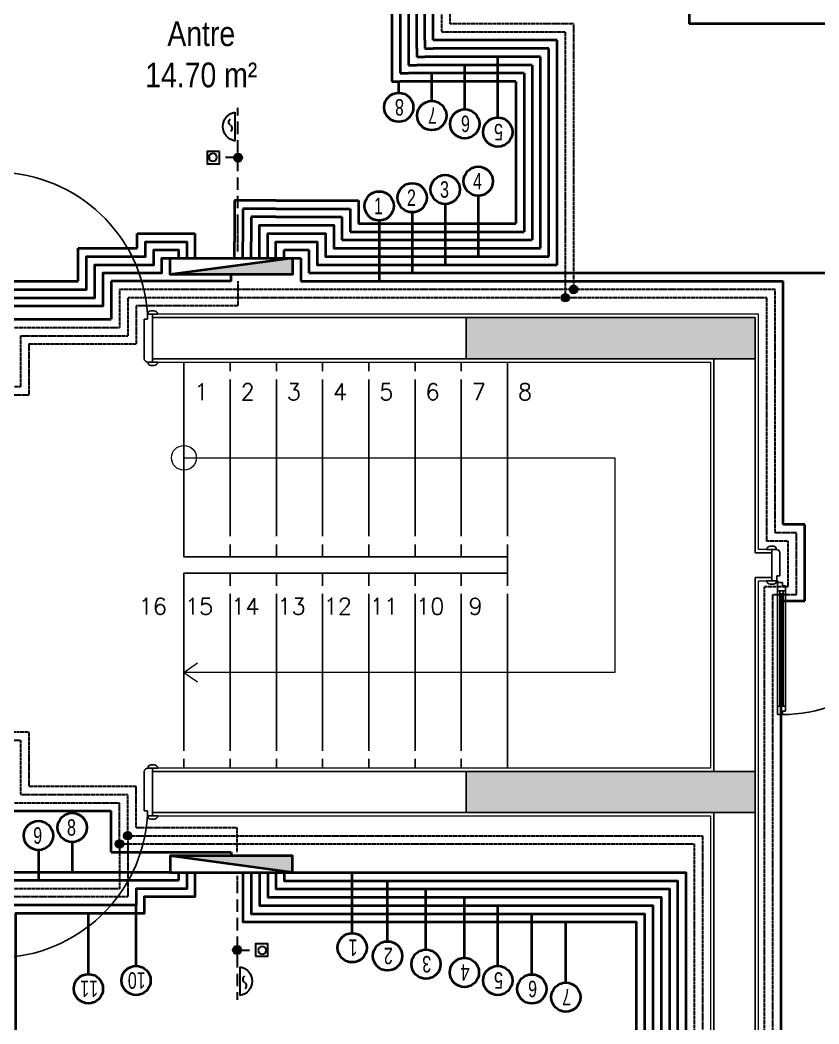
# Model space of a CAD drawing. Header units: metres. Extents: x 134072 to 172200, y 35728 to 38066.
# Drawn here: x 141485 to 141969, y 36656 to 37264 of the extents above; entities that cross this region are included whole.
import ezdxf
from ezdxf.enums import TextEntityAlignment as Align

# ---------------------------------------------------------------- set-up
doc = ezdxf.new("R2010")
doc.units = ezdxf.units.M
doc.linetypes.add('DASHED', pattern=[0.75, 0.5, -0.25])
for name, color, linetype in [('den', 156, 'Continuous'), ('duvaR', 52, 'Continuous'), ('kapı', 129, 'Continuous'), ('Kolon', 175, 'Continuous'), ('yazı', 7, 'Continuous')]:
    doc.layers.add(name, color=color, linetype=linetype)
for name, color, linetype, lineweight in [('m_kuvvetliakım', 1, 'Continuous', 40), ('m_zayıfakım', 2, 'DASHED', 30), ('SEMBOL', 140, 'Continuous', 20), ('sıva', 145, 'Continuous', 5), ('Tarama 13', 221, 'Continuous', 13), ('Text 20', 253, 'Continuous', 20)]:
    doc.layers.add(name, color=color, linetype=linetype, lineweight=lineweight)
doc.styles.add('omr', font='ARIALN.TTF', dxfattribs={"height": 20})
doc.styles.add('ROMANTUR', font='arial.ttf', dxfattribs={"width": 0.7})
doc.styles.get("Standard").update_dxf_attribs({"font": 'txt.shx'})

# ---------------------------------------------------------------- blocks, each defined once
blk = doc.blocks.new('m-tablo')
at = {"layer": 'm_kuvvetliakım'}
blk.add_hatch(color=3, dxfattribs=at).paths.add_polyline_path([(37.01, 0), (37.01, 9.96), (-37.01, 0)])
at = {"layer": 'm_kuvvetliakım', "color": 3}
blk.add_line((37.01, 9.96), (-37.01, 0), dxfattribs=at)
blk.add_lwpolyline([(37.01, 9.96), (37.01, 0), (-37.01, 0), (-37.01, 9.96)], close=True, dxfattribs=at)
blk = doc.blocks.new('m-zil')
at = {"layer": 'm_zayıfakım', "color": 1, "linetype": 'Continuous', "ltscale": 100}
blk.add_line((-8.74, 0), (8.74, 0), dxfattribs=at)
for centre, radius, start, end in [((0, -1.6), 8.88, 10.38886, 169.61114), ((-2.72, 1.3), 2.4, 36.8699, 143.1301), ((1.12, 4.18), 2.4, 216.8699, 323.1301)]:
    blk.add_arc(centre, radius, start, end, dxfattribs=at)
blk = doc.blocks.new('m-zil2')
at = {"layer": 'm_zayıfakım', "color": 3, "linetype": 'Continuous', "ltscale": 100}
blk.add_lwpolyline([(-3.76, 0), (-3.76, 7.51), (3.76, 7.51), (3.76, 0)], close=True, dxfattribs=at)
blk.add_circle((-0.15, 4.01), 2.36, dxfattribs=at)

msp = doc.modelspace()

# ---------------------------------------------------------------- hatches: boundary and pattern name
at = {"layer": 'm_zayıfakım', "linetype": 'Continuous', "ltscale": 100}
h = msp.add_hatch(color=2, dxfattribs=at)
edge = h.paths.add_edge_path()
edge.add_arc((141616.67, 37180.95), 2.5, 0, 360)
h = msp.add_hatch(color=2, dxfattribs=at)
edge = h.paths.add_edge_path()
edge.add_arc((141616.17, 36700.78), 2.5, 0, 360)
at = {"layer": 'SEMBOL'}
for points in [[(141822.51, 37101.06, -1), (141817.4, 37101.06, -1)], [(141817.51, 37096.06, -1), (141812.4, 37096.06, -1)], [(141547.4, 36770.06, 1), (141552.51, 36770.06, 1)], [(141542.4, 36765.06, 1), (141547.51, 36765.06, 1)]]:
    msp.add_hatch(color=1, dxfattribs=at).paths.add_polyline_path(points)
at = {"layer": 'Tarama 13'}
h = msp.add_hatch(dxfattribs=at)
h.set_pattern_fill('ANSI33,_O', color=256, scale=2)
h.set_pattern_definition([(45, (114691.315, 22063.553), (-8.980256, 8.980256), []), (45, (114700.295, 22063.553), (-8.980256, 8.980256), [6.35, -3.175])])
h.paths.add_polyline_path([(140034.96, 37659.06), (140004.96, 37659.06), (140004.96, 37599.06), (140034.96, 37599.06)])
h.paths.add_polyline_path([(140489.96, 37659.06), (140459.96, 37659.06), (140459.96, 37599.06), (140489.96, 37599.06)])
h.paths.add_polyline_path([(140834.96, 37784.06), (140809.96, 37784.06), (140809.96, 37609.06), (140834.96, 37609.06)])
h.paths.add_polyline_path([(141449.96, 37784.06), (141424.96, 37784.06), (141424.96, 37609.06), (141449.96, 37609.06)])
h.paths.add_polyline_path([(141449.96, 37329.06), (141419.96, 37329.06), (141419.96, 37269.06), (141449.96, 37269.06)])
h.paths.add_polyline_path([(141449.96, 37084.06), (141424.96, 37084.06), (141424.96, 37009.06), (141449.96, 37009.06)])
h.paths.add_polyline_path([(140834.96, 37084.06), (140809.96, 37084.06), (140809.96, 37009.06), (140834.96, 37009.06)])
h.paths.add_polyline_path([(140834.96, 37294.06), (140604.96, 37294.06), (140604.96, 37269.06), (140834.96, 37269.06)])
h.paths.add_polyline_path([(140489.96, 37084.06), (140314.96, 37084.06), (140314.96, 37059.06), (140489.96, 37059.06)])
h.paths.add_polyline_path([(140034.96, 37119.06), (140004.96, 37119.06), (140004.96, 37059.06), (140034.96, 37059.06)])
h.paths.add_polyline_path([(140834.96, 36859.06), (140809.96, 36859.06), (140809.96, 36784.06), (140834.96, 36784.06)])
h.paths.add_polyline_path([(140834.96, 36599.06), (140804.96, 36599.06), (140804.96, 36539.06), (140834.96, 36539.06)])
h.paths.add_polyline_path([(140834.96, 36259.06), (140809.96, 36259.06), (140809.96, 36084.06), (140834.96, 36084.06)])
h.paths.add_polyline_path([(140364.96, 36214.06), (140304.96, 36214.06), (140304.96, 36184.06), (140364.96, 36184.06)])
h.paths.add_polyline_path([(140034.96, 36244.06), (140004.96, 36244.06), (140004.96, 36184.06), (140034.96, 36184.06)])
h.paths.add_polyline_path([(140034.96, 36634.06), (140004.96, 36634.06), (140004.96, 36574.06), (140034.96, 36574.06)])
h.paths.add_polyline_path([(140364.96, 36599.06), (140304.96, 36599.06), (140304.96, 36569.06), (140364.96, 36569.06)])
h.paths.add_polyline_path([(141449.96, 36599.06), (141419.96, 36599.06), (141419.96, 36539.06), (141449.96, 36539.06)])
h.paths.add_polyline_path([(141449.96, 36259.06), (141424.96, 36259.06), (141424.96, 36084.06), (141449.96, 36084.06)])
h.paths.add_polyline_path([(141829.96, 36114.06), (141769.96, 36114.06), (141769.96, 36084.06), (141829.96, 36084.06)])
h.paths.add_polyline_path([(141799.96, 36599.06), (141769.96, 36599.06), (141769.96, 36539.06), (141799.96, 36539.06)])
h.paths.add_polyline_path([(141929.96, 36809.06), (141754.96, 36809.06), (141754.96, 36784.06), (141929.96, 36784.06)])
h.paths.add_polyline_path([(141449.96, 36859.06), (141424.96, 36859.06), (141424.96, 36784.06), (141449.96, 36784.06)])
h.paths.add_polyline_path([(142319.96, 36114.06), (142259.96, 36114.06), (142259.96, 36084.06), (142319.96, 36084.06)])
h.paths.add_polyline_path([(142419.96, 36599.06), (142294.96, 36599.06), (142294.96, 36574.06), (142419.96, 36574.06)])
h.paths.add_polyline_path([(142419.96, 36964.06), (142389.96, 36964.06), (142389.96, 36904.06), (142419.96, 36904.06)])
h.paths.add_polyline_path([(142419.96, 37294.06), (142294.96, 37294.06), (142294.96, 37269.06), (142419.96, 37269.06)])
h.paths.add_polyline_path([(141799.96, 37329.06), (141769.96, 37329.06), (141769.96, 37269.06), (141799.96, 37269.06)])
h.paths.add_polyline_path([(141929.96, 37084.06), (141754.96, 37084.06), (141754.96, 37059.06), (141929.96, 37059.06)])
h.paths.add_polyline_path([(142319.96, 37784.06), (142259.96, 37784.06), (142259.96, 37754.06), (142319.96, 37754.06)])
h.paths.add_polyline_path([(141829.96, 37784.06), (141769.96, 37784.06), (141769.96, 37754.06), (141829.96, 37754.06)])

# ---------------------------------------------------------------- linework, layer by layer
at = {"layer": 'den'}
for p, q in [((141583.96, 37051.56), (141583.96, 37057.06)), ((141611.96, 37051.56), (141611.96, 37057.06)), ((141639.96, 37051.56), (141639.96, 37057.06)), ((141667.96, 37051.56), (141667.96, 37057.06)), ((141695.96, 37051.56), (141695.96, 37057.06)), ((141723.96, 37051.56), (141723.96, 37057.06)), ((141751.96, 37051.56), (141751.96, 37057.06)), ((141779.96, 37051.56), (141779.96, 37057.06)), ((141583.96, 37046.56), (141583.96, 37051.56)), ((141583.96, 36939.06), (141583.96, 37046.56)), ((141611.96, 36951.56), (141611.96, 37046.56)), ((141639.96, 36951.56), (141639.96, 37046.56)), ((141667.96, 36951.56), (141667.96, 37046.56)), ((141695.96, 36951.56), (141695.96, 37046.56)), ((141723.96, 36951.56), (141723.96, 37046.56)), ((141751.96, 36951.56), (141751.96, 37046.56)), ((141779.96, 37046.56), (141779.96, 37051.56)), ((141779.96, 36951.56), (141779.96, 37046.56)), ((141611.96, 36939.06), (141611.96, 36946.56)), ((141639.96, 36939.06), (141639.96, 36946.56)), ((141667.96, 36939.06), (141667.96, 36946.56)), ((141695.96, 36939.06), (141695.96, 36946.56)), ((141723.96, 36939.06), (141723.96, 36946.56)), ((141751.96, 36939.06), (141751.96, 36946.56)), ((141779.96, 36939.06), (141779.96, 36946.56)), ((141583.96, 36939.06), (141779.96, 36939.06)), ((141779.96, 36929.06), (141779.96, 36939.06)), ((141583.96, 36929.06), (141583.96, 36821.56)), ((141779.96, 36929.06), (141583.96, 36929.06)), ((141611.96, 36929.06), (141611.96, 36921.56)), ((141639.96, 36929.06), (141639.96, 36921.56)), ((141667.96, 36929.06), (141667.96, 36921.56)), ((141695.96, 36929.06), (141695.96, 36921.56)), ((141723.96, 36929.06), (141723.96, 36921.56)), ((141751.96, 36929.06), (141751.96, 36921.56)), ((141779.96, 36929.06), (141779.96, 36921.56)), ((141583.96, 36821.56), (141583.96, 36916.56)), ((141611.96, 36916.56), (141611.96, 36821.56)), ((141639.96, 36916.56), (141639.96, 36821.56)), ((141667.96, 36916.56), (141667.96, 36821.56)), ((141695.96, 36916.56), (141695.96, 36821.56)), ((141723.96, 36916.56), (141723.96, 36821.56)), ((141751.96, 36916.56), (141751.96, 36821.56)), ((141779.96, 36916.56), (141779.96, 36821.56)), ((141779.96, 36821.56), (141779.96, 36816.56)), ((141583.96, 36816.56), (141583.96, 36811.06)), ((141583.96, 36811.06), (141583.96, 36816.56)), ((141611.96, 36816.56), (141611.96, 36811.06)), ((141639.96, 36816.56), (141639.96, 36811.06)), ((141667.96, 36816.56), (141667.96, 36811.06)), ((141695.96, 36816.56), (141695.96, 36811.06)), ((141723.96, 36816.56), (141723.96, 36811.06)), ((141751.96, 36816.56), (141751.96, 36811.06)), ((141779.96, 36816.56), (141779.96, 36811.06))]:
    msp.add_line(p, q, dxfattribs=at)
at = {"layer": 'duvaR'}
for p, q in [((141564.96, 37084.06), (141754.96, 37084.06)), ((141564.96, 37059.06), (141564.96, 37084.06)), ((141564.96, 37059.06), (141754.96, 37059.06)), ((141904.96, 36934.06), (141904.96, 37059.06)), ((141929.96, 36941.56), (141929.96, 37059.06)), ((141929.96, 36941.56), (141939.96, 36941.56)), ((141939.96, 36941.56), (141939.96, 36926.56)), ((141904.96, 36809.06), (141904.96, 36934.06)), ((141929.96, 36926.56), (141939.96, 36926.56)), ((141929.96, 36809.06), (141929.96, 36926.56)), ((141564.96, 36809.06), (141754.96, 36809.06)), ((141564.96, 36784.06), (141564.96, 36809.06)), ((141564.96, 36784.06), (141754.96, 36784.06)), ((141904.96, 36599.06), (141904.96, 36784.06)), ((141929.96, 36599.06), (141929.96, 36784.06))]:
    msp.add_line(p, q, dxfattribs=at)
at = {"layer": 'kapı'}
for p, q in [((141559.96, 37083.06), (141559.96, 37059.06)), ((141559.96, 37083.06), (141561.96, 37083.06)), ((141561.96, 37083.06), (141561.96, 37086.06)), ((141561.96, 37086.06), (141568.08, 37086.06)), ((141563.96, 37088.05), (141565.96, 37088.05)), ((141564.96, 37057.06), (141564.96, 37086.06)), ((141562.08, 37057.06), (141568.08, 37057.06)), ((141563.96, 37055.06), (141565.96, 37055.06)), ((141942.83, 36943.56), (141936.83, 36943.56)), ((141940.96, 36945.55), (141938.96, 36945.55)), ((141939.96, 36943.56), (141939.96, 36924.56)), ((141944.96, 36927.56), (141944.96, 36941.56)), ((141942.96, 36924.56), (141936.83, 36924.56)), ((141942.96, 36927.56), (141942.96, 36924.56)), ((141944.96, 36927.56), (141942.96, 36927.56)), ((141940.96, 36922.56), (141938.96, 36922.56)), ((141946.4, 36923.54), (141943.4, 36923.54)), ((141943.4, 36923.54), (141943.4, 36843.58)), ((141948.4, 36918.54), (141943.4, 36918.54)), ((141944.9, 36918.54), (141944.9, 36848.58)), ((141946.4, 36923.54), (141946.4, 36921.54)), ((141946.4, 36921.54), (141948.4, 36921.54)), ((141946.9, 36918.54), (141946.9, 36848.58)), ((141948.4, 36921.54), (141948.4, 36918.54)), ((141948.4, 36845.58), (141948.4, 36921.54)), ((141946.9, 36916.59), (141944.9, 36916.59)), ((141945.9, 36916.59), (141945.9, 36850.58)), ((141948.4, 36848.58), (141943.4, 36848.58)), ((141946.9, 36850.58), (141944.9, 36850.58)), ((141946.4, 36843.58), (141946.4, 36845.58)), ((141946.4, 36845.58), (141948.4, 36845.58)), ((141948.4, 36845.58), (141948.4, 36848.58)), ((141943.4, 36843.58), (141946.4, 36843.58)), ((141559.96, 36785.06), (141559.96, 36809.06)), ((141562.08, 36811.06), (141568.08, 36811.06)), ((141563.96, 36813.05), (141565.96, 36813.05)), ((141564.96, 36811.06), (141564.96, 36782.06)), ((141559.96, 36785.06), (141561.96, 36785.06)), ((141561.96, 36785.06), (141561.96, 36782.06)), ((141561.96, 36782.06), (141568.08, 36782.06)), ((141563.96, 36780.06), (141565.96, 36780.06))]:
    msp.add_line(p, q, dxfattribs=at)
msp.add_circle((141943.4, 36924.04), 0.5, dxfattribs=at)
for centre, radius, start, end in [((141470.11, 37079.99), 92.05, 3.7788, 89.19467), ((141563.96, 37086.05), 2, 90, 179.88691), ((141565.93, 37085.89), 2.16, 4.40266, 89.17522), ((141562.14, 37059.24), 2.19, 184.9061, 268.58154), ((141564.09, 37057.06), 2.01, 180.20235, 266.19689), ((141565.93, 37057.22), 2.16, 270.82737, 355.59468), ((141938.99, 36943.39), 2.16, 90.82737, 175.59468), ((141940.82, 36943.55), 2.01, 0.20235, 86.19689), ((141942.78, 36941.37), 2.19, 4.9061, 88.58154), ((141938.99, 36924.72), 2.16, 184.40266, 269.17522), ((141940.96, 36924.56), 2, 270, 359.88691), ((141947.97, 36922.58), 79.01, 268.8629, 1.43388), ((141562.14, 36808.87), 2.19, 91.41846, 175.0939), ((141564.09, 36811.05), 2.01, 93.80311, 179.79765), ((141565.93, 36810.89), 2.16, 4.40532, 89.17263), ((141470.11, 36788.12), 92.05, 270.80533, 356.2212), ((141563.96, 36782.06), 2, 180.11309, 270), ((141565.93, 36782.22), 2.16, 270.82478, 355.59734)]:
    msp.add_arc(centre, radius, start, end, dxfattribs=at)
at = {"layer": 'Kolon'}
for p, q in [((141754.96, 37059.06), (141754.96, 37084.06)), ((141754.96, 37084.06), (141929.96, 37084.06)), ((141929.96, 37084.06), (141929.96, 37059.06)), ((141929.96, 37059.06), (141754.96, 37059.06)), ((141754.96, 36784.06), (141754.96, 36809.06)), ((141754.96, 36809.06), (141929.96, 36809.06)), ((141929.96, 36809.06), (141929.96, 36784.06)), ((141929.96, 36784.06), (141754.96, 36784.06))]:
    msp.add_line(p, q, dxfattribs=at)
at = {"layer": 'm_kuvvetliakım', "color": 5}
for p, q in [((141729.96, 37252.06), (141729.96, 37311.06)), ((141889.96, 37288.5), (141889.96, 37262.06)), ((141729.96, 37252.06), (141729.96, 37247.06)), ((141729.96, 37247.06), (141734.96, 37247.06)), ((141769.96, 37247.06), (141734.96, 37247.06)), ((141804.96, 37247.06), (141769.96, 37247.06)), ((141804.96, 37121.06), (141804.96, 37247.06)), ((141774.04, 37205.29), (141774.04, 37242.06)), ((141754.04, 37210.29), (141754.04, 37237.06)), ((141734.04, 37215.29), (141734.04, 37232.06)), ((141714.04, 37220.29), (141714.04, 37227.06)), ((141762.21, 37157.82), (141762.21, 37121.06)), ((141742.21, 37152.82), (141742.21, 37116.06)), ((141722.21, 37147.82), (141722.21, 37111.06)), ((141702.21, 37142.82), (141702.21, 37106.06)), ((141555.66, 37126.06), (141555.66, 37135.01)), ((141555.66, 37135.01), (141590.66, 37135.01)), ((141590.66, 37135.01), (141590.66, 37120.01)), ((141519.96, 37106.06), (141519.96, 37126.06)), ((141519.96, 37126.06), (141555.66, 37126.06)), ((141644.68, 37125.01), (141659.68, 37125.01)), ((141644.68, 37120.01), (141644.68, 37125.01)), ((141659.68, 37125.01), (141659.68, 37111.06)), ((141659.68, 37111.06), (142030.4, 37111.06)), ((141471.96, 37106.06), (141519.96, 37106.06)), ((141516.31, 36766.2), (141516.31, 36747.81)), ((141495.83, 36761.33), (141495.83, 36742.95)), ((141590.66, 36747.81), (141590.66, 36742.95)), ((141685.87, 36711.05), (141685.87, 36747.81)), ((141707.32, 36706.05), (141707.32, 36742.81)), ((141730.57, 36701.05), (141730.57, 36737.81)), ((141753.82, 36696.05), (141753.82, 36732.81)), ((141554.96, 36691.18), (141554.96, 36727.95)), ((141774.04, 36691.2), (141774.04, 36727.96)), ((141526.09, 36686.18), (141526.09, 36722.95)), ((141794.69, 36686.05), (141794.69, 36722.81)), ((141815.28, 36681.05), (141815.28, 36717.81))]:
    msp.add_line(p, q, dxfattribs=at)
at = {"layer": 'm_kuvvetliakım'}
for p, q in [((141724.96, 37247.06), (141724.96, 37306.06)), ((141714.96, 37296.06), (141714.96, 37237.06)), ((141719.96, 37301.06), (141719.96, 37242.06)), ((141734.96, 37252.06), (141734.96, 37301.06)), ((141709.96, 37291.06), (141709.96, 37232.06)), ((141724.96, 37247.06), (141724.96, 37242.06)), ((141809.96, 37252.06), (141734.96, 37252.06)), ((141809.96, 37116.06), (141809.96, 37252.06)), ((141719.96, 37242.06), (141719.96, 37237.06)), ((141724.96, 37242.06), (141729.96, 37242.06)), ((141769.96, 37242.06), (141729.96, 37242.06)), ((141799.96, 37242.06), (141769.96, 37242.06)), ((141799.96, 37126.06), (141799.96, 37242.06)), ((141714.96, 37237.06), (141714.96, 37232.06)), ((141719.96, 37237.06), (141724.96, 37237.06)), ((141794.96, 37237.06), (141794.96, 37131.06)), ((141709.96, 37232.06), (141709.96, 37227.06)), ((141714.96, 37232.06), (141719.96, 37232.06)), ((141789.96, 37232.06), (141789.96, 37136.06)), ((141709.96, 37227.06), (141714.96, 37227.06)), ((141784.96, 37227.06), (141784.96, 37141.06)), ((141639.68, 37155.01), (141614.68, 37155.01)), ((141614.68, 37155.01), (141614.68, 37130.01)), ((141639.68, 37150.01), (141619.68, 37150.01)), ((141619.68, 37150.01), (141619.68, 37130.01)), ((141639.68, 37155.01), (141689.68, 37155.01)), ((141639.68, 37150.01), (141684.68, 37150.01)), ((141684.68, 37150.01), (141684.68, 37136.06)), ((141689.68, 37155.01), (141689.68, 37141.06)), ((141639.68, 37145.01), (141624.68, 37145.01)), ((141624.68, 37145.01), (141624.68, 37130.01)), ((141639.68, 37145.01), (141679.68, 37145.01)), ((141679.68, 37145.01), (141679.68, 37131.06)), ((141689.68, 37141.06), (141784.96, 37141.06)), ((141679.68, 37131.06), (141794.96, 37131.06)), ((141684.68, 37136.06), (141789.96, 37136.06)), ((141614.68, 37120.01), (141614.68, 37130.01)), ((141619.68, 37120.01), (141619.68, 37130.01)), ((141624.68, 37120.01), (141624.68, 37130.01)), ((141649.68, 37120.01), (141654.68, 37120.01)), ((141654.68, 37120.01), (141654.68, 37106.06)), ((141612.67, 37106.06), (141612.67, 37110.06)), ((141539.96, 37106.06), (141539.96, 37083.06)), ((141654.68, 37106.06), (141946.96, 37106.06)), ((141946.96, 36958.56), (141946.96, 37106.06)), ((141474.96, 37083.06), (141539.96, 37083.06)), ((141959.96, 36958.56), (141946.96, 36958.56)), ((141959.96, 36912.49), (141959.96, 36958.56)), ((141945.5, 36912.49), (141945.5, 36614.6)), ((141945.5, 36912.49), (141959.96, 36912.49)), ((141474.96, 36785.06), (141539.96, 36785.06)), ((141539.96, 36760.06), (141539.96, 36785.06)), ((141539.96, 36760.06), (141612.67, 36760.06)), ((141612.67, 36760.06), (141612.67, 36757.77)), ((141575.66, 36747.81), (141456.96, 36747.81)), ((141580.66, 36742.95), (141461.96, 36742.95)), ((141580.66, 36747.81), (141580.66, 36742.95)), ((141585.66, 36747.81), (141585.66, 36742.95))]:
    msp.add_line(p, q, dxfattribs=at)
at = {"layer": 'm_kuvvetliakım', "color": 5}
for points in [[(142032.96, 37166.61), (142032.96, 37262.06), (141889.96, 37262.06)], [(141339.96, 37166.06), (141456.96, 37166.06), (141456.96, 37091.06), (141534.96, 37091.06), (141534.96, 37111.06), (141570.66, 37111.06), (141570.66, 37120.01), (141575.66, 37120.01)], [(141634.68, 37120.01), (141634.68, 37135.01), (141669.68, 37135.01), (141669.68, 37121.06), (141804.96, 37121.06)], [(141590.66, 36742.95), (141590.66, 36732.95), (141559.96, 36732.95), (141559.96, 36722.95), (141481.96, 36722.95), (141481.96, 36606.06), (141449.96, 36606.06), (141419.96, 36606.06), (141249.96, 36606.06)], [(141644.68, 36747.81), (141644.68, 36742.81), (141882.96, 36742.81), (141882.96, 36616.06), (141877.46, 36616.06), (141877.46, 36552.06)]]:
    msp.add_lwpolyline(points, dxfattribs=at)
at = {"layer": 'm_kuvvetliakım'}
for points in [[(141256.96, 37249.06), (141256.96, 37176.06), (141417.96, 37176.06), (141466.96, 37176.06), (141466.96, 37101.06), (141524.96, 37101.06), (141524.96, 37121.06), (141560.66, 37121.06), (141560.66, 37130.01), (141585.66, 37130.01), (141585.66, 37120.01)], [(141794.96, 37237.06), (141769.96, 37237.06), (141724.96, 37237.06)], [(141789.96, 37232.06), (141769.96, 37232.06), (141719.96, 37232.06)], [(141784.96, 37227.06), (141769.96, 37227.06), (141714.96, 37227.06)], [(141251.96, 37179.06), (141251.96, 37171.06), (141417.96, 37171.06), (141461.96, 37171.06), (141461.96, 37096.06), (141529.96, 37096.06), (141529.96, 37116.06), (141565.66, 37116.06), (141565.66, 37125.01), (141580.66, 37125.01), (141580.66, 37120.01)], [(141629.68, 37120.01), (141629.68, 37140.01), (141674.68, 37140.01), (141674.68, 37126.06), (141799.96, 37126.06)], [(141639.68, 37120.01), (141639.68, 37130.01), (141664.68, 37130.01), (141664.68, 37116.06), (141809.96, 37116.06)], [(141612.67, 37106.06), (141539.96, 37106.06)], [(141585.66, 36742.95), (141585.66, 36737.95), (141554.96, 36737.95), (141554.96, 36727.95), (141476.96, 36727.95), (141476.96, 36611.06), (141449.96, 36611.06), (141419.96, 36611.06), (141189.96, 36611.06)], [(141619.68, 36747.81), (141619.68, 36717.81), (141857.96, 36717.81), (141857.96, 36641.06), (141852.46, 36641.06), (141852.46, 36628.05), (141664.96, 36628.05)], [(141624.68, 36747.81), (141624.68, 36722.81), (141862.96, 36722.81), (141862.96, 36636.06), (141857.46, 36636.06), (141857.46, 36623.05), (141669.96, 36623.05)], [(141629.68, 36747.81), (141629.68, 36727.81), (141867.96, 36727.81), (141867.96, 36631.06), (141862.46, 36631.06), (141862.46, 36618.05), (141674.96, 36618.05)], [(141634.68, 36747.81), (141634.68, 36732.81), (141872.96, 36732.81), (141872.96, 36626.06), (141867.46, 36626.06), (141867.46, 36613.05), (141679.96, 36613.05)], [(141639.68, 36747.81), (141639.68, 36737.81), (141877.96, 36737.81), (141877.96, 36621.06), (141872.46, 36621.06), (141872.46, 36608.05), (141734.96, 36608.05)], [(141649.68, 36747.81), (141887.96, 36747.81), (141887.96, 36611.06), (141882.46, 36611.06), (141882.46, 36557.06)]]:
    msp.add_lwpolyline(points, dxfattribs=at)
at = {"layer": 'm_kuvvetliakım', "color": 5}
for centre in [(141714.04, 37211.44), (141734.04, 37206.44), (141754.04, 37201.44), (141774.04, 37196.44), (141762.21, 37166.67), (141742.21, 37161.67), (141722.21, 37156.67), (141702.21, 37151.67), (141495.83, 36770.18), (141516.31, 36775.04), (141685.87, 36702.2), (141707.32, 36697.2), (141730.57, 36692.2), (141753.82, 36687.2), (141554.96, 36682.33), (141774.04, 36682.35), (141526.09, 36677.33), (141794.69, 36677.2), (141815.28, 36672.2)]:
    msp.add_circle(centre, 8.85, dxfattribs=at)
at = {"layer": 'm_zayıfakım'}
for p, q in [((141739.96, 37296.06), (141739.96, 37257.06)), ((141814.96, 37257.06), (141814.96, 37096.06)), ((141549.96, 37096.06), (141549.96, 37073.06)), ((141936.96, 36948.56), (141936.96, 37096.06)), ((141484.96, 37073.06), (141484.96, 37042.06)), ((141484.96, 37073.06), (141549.96, 37073.06)), ((141484.96, 37042.06), (141466.96, 37042.06)), ((141949.96, 36948.56), (141936.96, 36948.56)), ((141949.96, 36921.02), (141949.96, 36948.56)), ((141466.96, 36828.05), (141484.96, 36828.05)), ((141484.96, 36828.05), (141484.96, 36795.06)), ((141484.96, 36795.06), (141549.96, 36795.06)), ((141549.96, 36772.61), (141549.96, 36795.06))]:
    msp.add_line(p, q, dxfattribs=at)
at = {"layer": 'm_zayıfakım', "color": 30}
for p, q in [((141744.96, 37291.06), (141744.96, 37262.06)), ((141819.96, 37262.06), (141819.96, 37101.06)), ((141544.96, 37101.06), (141544.96, 37078.06)), ((141941.96, 36953.56), (141941.96, 37101.06)), ((141479.96, 37078.06), (141544.96, 37078.06)), ((141954.96, 36953.56), (141941.96, 36953.56)), ((141954.96, 36916.02), (141954.96, 36953.56)), ((141479.96, 36790.06), (141544.96, 36790.06)), ((141544.96, 36767.61), (141544.96, 36790.06)), ((141544.96, 36765.06), (141544.96, 36737.95)), ((141547.51, 36765.06), (141892.96, 36765.06)), ((141892.96, 36765.06), (141892.96, 36606.06)), ((141544.96, 36737.95), (141466.96, 36737.95))]:
    msp.add_line(p, q, dxfattribs=at)
at = {"layer": 'm_zayıfakım', "color": 3, "linetype": 'DASHED', "ltscale": 15}
for p, q in [((141616.67, 37139.01), (141616.67, 37211.05)), ((141616.67, 37180.95), (141605.53, 37180.95)), ((141616.17, 36742.71), (141616.17, 36670.68)), ((141616.17, 36700.78), (141627.31, 36700.78))]:
    msp.add_line(p, q, dxfattribs=at)
at = {"layer": 'm_zayıfakım', "color": 3}
for p, q in [((141616.67, 37124.01), (141616.67, 37139.01)), ((141616.67, 37106.06), (141616.67, 37091.06)), ((141554.96, 37091.06), (141554.96, 37068.06)), ((141489.96, 37068.06), (141489.96, 37037.06)), ((141489.96, 37068.06), (141554.96, 37068.06)), ((141489.96, 37037.06), (141471.96, 37037.06)), ((141471.96, 36833.05), (141489.96, 36833.05)), ((141489.96, 36833.05), (141489.96, 36800.06)), ((141489.96, 36800.06), (141554.96, 36800.06)), ((141554.96, 36775.06), (141554.96, 36800.06)), ((141616.17, 36760.06), (141616.17, 36775.06)), ((141616.17, 36745.81), (141616.17, 36742.71))]:
    msp.add_line(p, q, dxfattribs=at)
at = {"layer": 'm_zayıfakım', "color": 2}
for p, q in [((141549.96, 36770.06), (141549.96, 36732.95)), ((141549.96, 36732.95), (141471.96, 36732.95))]:
    msp.add_line(p, q, dxfattribs=at)
at = {"layer": 'm_zayıfakım', "color": 30}
for points in [[(141819.96, 37262.06), (141799.96, 37262.06), (141769.96, 37262.06), (141744.96, 37262.06)], [(141941.96, 37101.06), (141544.96, 37101.06)], [(141954.96, 36916.02), (141940.5, 36916.02), (141940.5, 36609.6), (142389.42, 36609.6), (142389.42, 36892.06), (142377.96, 36892.06), (142377.96, 36914.56), (142254.9, 36914.56)]]:
    msp.add_lwpolyline(points, dxfattribs=at)
at = {"layer": 'm_zayıfakım'}
for points in [[(141814.96, 37257.06), (141799.96, 37257.06), (141769.96, 37257.06), (141739.96, 37257.06)], [(141936.96, 37096.06), (141549.96, 37096.06)], [(142394.42, 36897.06), (142394.42, 36604.6), (141935.5, 36604.6), (141935.5, 36921.02), (141949.96, 36921.02)], [(141552.51, 36770.06), (141897.96, 36770.06), (141897.96, 36601.06)]]:
    msp.add_lwpolyline(points, dxfattribs=at)
at = {"layer": 'm_zayıfakım', "color": 3}
for points in [[(141616.67, 37091.06), (141554.96, 37091.06)], [(141554.96, 36775.06), (141616.17, 36775.06)]]:
    msp.add_lwpolyline(points, dxfattribs=at)
at = {"layer": 'm_zayıfakım', "color": 2, "linetype": 'Continuous', "ltscale": 100}
for centre in [(141616.67, 37180.95), (141616.17, 36700.78)]:
    msp.add_circle(centre, 2.5, dxfattribs=at)
at = {"layer": 'SEMBOL', "color": 1}
for centre in [(141819.96, 37101.06), (141814.96, 37096.06), (141549.96, 36770.06), (141544.96, 36765.06)]:
    msp.add_circle(centre, 2.55, dxfattribs=at)
at = {"layer": 'sıva'}
for p, q in [((141931.96, 37086.06), (141562.96, 37086.06)), ((141931.96, 36943.56), (141931.96, 37086.06)), ((141941.96, 36943.56), (141931.96, 36943.56)), ((141562.96, 36782.06), (141562.96, 36782.06)), ((141562.96, 36782.06), (141902.96, 36782.06)), ((141902.96, 36782.06), (141902.96, 36601.06))]:
    msp.add_line(p, q, dxfattribs=at)
for points in [[(141562.96, 37057.06), (141902.96, 37057.06), (141902.96, 36811.06), (141562.96, 36811.06)], [(142406.96, 36698.56), (142397.96, 36698.56), (142397.96, 36601.06), (141931.96, 36601.06), (141931.96, 36924.56), (141941.96, 36924.56)]]:
    msp.add_lwpolyline(points, dxfattribs=at)
at = {"layer": 'Text 20'}
for p, q in [((141583.96, 36999.06), (141779.96, 36999.06)), ((141779.96, 36999.06), (141844.96, 36999.06)), ((141844.96, 36999.06), (141844.96, 36869.06)), ((141583.96, 36869.06), (141592.15, 36874.79)), ((141779.96, 36869.06), (141583.96, 36869.06)), ((141583.96, 36869.06), (141592.15, 36863.32)), ((141844.96, 36869.06), (141779.96, 36869.06))]:
    msp.add_line(p, q, dxfattribs=at)
msp.add_circle((141583.96, 36999.06), 7.5, dxfattribs=at)

# ---------------------------------------------------------------- block references
at = {"layer": 'm_kuvvetliakım'}
msp.add_blockref('m-tablo', (141612.67, 37110.06), dxfattribs=at)
at = {"layer": 'm_kuvvetliakım', "xscale": -1, "rotation": 180}
msp.add_blockref('m-tablo', (141612.67, 36757.77), dxfattribs=at)
at = {"layer": 'm_zayıfakım', "color": 30, "xscale": -1}
for name, p, rotation in [('m-zil', (141614.82, 37199.77), 90), ('m-zil2', (141605.53, 37180.95), 90), ('m-zil2', (141627.31, 36700.78), 270), ('m-zil', (141618.01, 36681.96), 270)]:
    msp.add_blockref(name, p, dxfattribs=dict(at, rotation=rotation))

# ---------------------------------------------------------------- texts
at = {"layer": 'm_kuvvetliakım', "color": 5, "style": 'ROMANTUR', "width": 0.7}
for s, height, p in [('8', 9.95, (141714.49, 37211.44)), ('7', 9.95, (141734.49, 37206.44)), ('6', 9.95, (141754.49, 37201.44)), ('5', 9.95, (141774.49, 37196.44)), ('1', 9.95, (141686.32, 36702.2)), ('2', 9.95, (141707.77, 36697.2)), ('3', 9.95, (141731.02, 36692.2)), ('10', 9.954, (141555.4, 36682.33)), ('4', 9.95, (141754.26, 36687.2)), ('5', 9.95, (141774.49, 36682.35)), ('11', 9.954, (141526.54, 36677.33)), ('6', 9.95, (141795.14, 36677.2)), ('7', 9.95, (141815.73, 36672.2))]:
    msp.add_text(s, height=height, rotation=180, dxfattribs=at).set_placement(p, align=Align.MIDDLE_CENTER)
for s, p in [('4', (141761.76, 37166.67)), ('2', (141721.76, 37156.67)), ('3', (141741.76, 37161.67)), ('1', (141701.76, 37151.67)), ('8', (141515.86, 36775.04)), ('9', (141495.38, 36770.18))]:
    msp.add_text(s, height=9.95, dxfattribs=at).set_placement(p, align=Align.MIDDLE_CENTER)
at = {"layer": 'Text 20'}
for s, p in [('1', (141590.26, 37034.06)), ('2', (141618.26, 37034.06)), ('3', (141646.26, 37034.06)), ('4', (141674.26, 37034.06)), ('5', (141702.26, 37034.06)), ('6', (141730.26, 37034.06)), ('7', (141758.26, 37034.06)), ('8', (141786.26, 37034.06)), ('16', (141556.56, 36904.06)), ('15', (141584.56, 36904.06)), ('14', (141612.56, 36904.06)), ('13', (141640.56, 36904.06)), ('12', (141668.56, 36904.06)), ('11', (141696.56, 36904.06)), ('10', (141724.56, 36904.06)), ('9', (141756.26, 36904.06))]:
    msp.add_text(s, height=10, dxfattribs=at).set_placement(p)
at = {"layer": 'yazı', "lineweight": 20, "insert": (141594.46, 37263.58), "char_height": 15, "width": 139.1913, "attachment_point": 2, "style": 'omr'}
msp.add_mtext('Antre\\P14.70 m²', dxfattribs=at)

doc.saveas('drawing.dxf')
